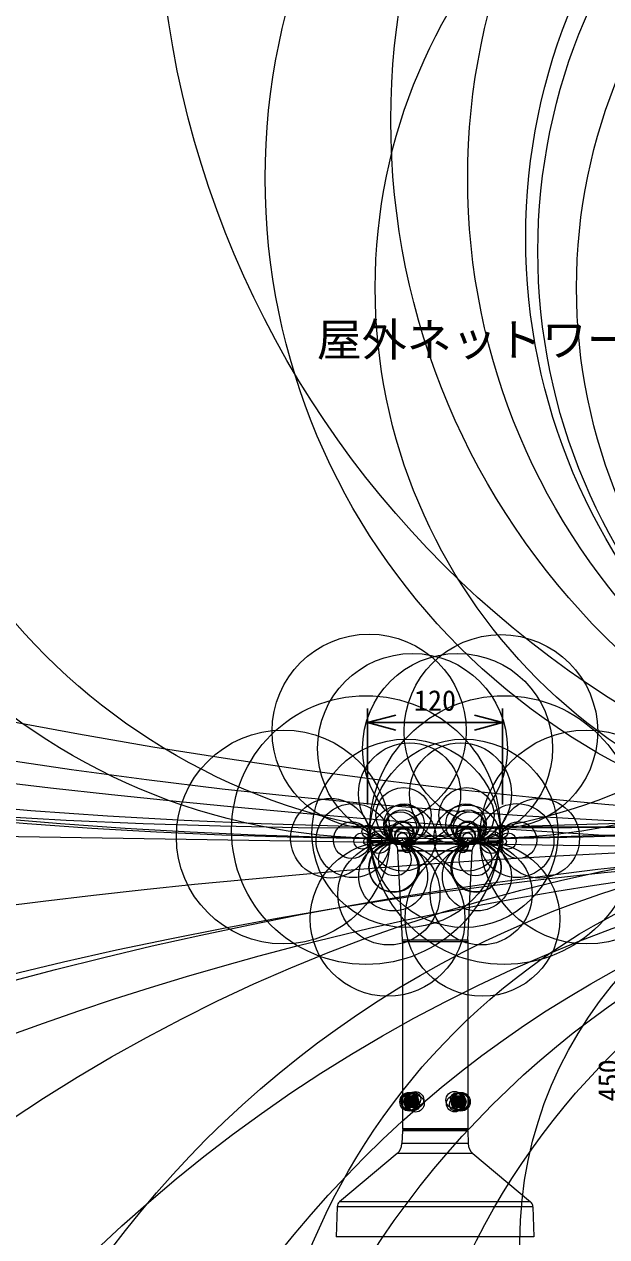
# Model space of a CAD drawing. Units: millimetres, scale not verified. Extents: x -11544 to 11819, y -1356 to 23431.
# Drawn here: x -61.5 to -9.7, y 35.1 to 142.9 of the extents above; entities that cross this region are included whole.
import ezdxf
from ezdxf.enums import TextEntityAlignment as Align

# ---------------------------------------------------------------- set-up
doc = ezdxf.new("R2010")
doc.units = ezdxf.units.MM
doc.header["$LTSCALE"] = 0.125
for name, color, linetype in [('0-0_0', 7, 'Continuous'), ('0-1_MOJI1', 7, 'Continuous'), ('0-4_SUNPO', 7, 'Continuous')]:
    doc.layers.add(name, color=color, linetype=linetype)
doc.layers.add('0-5_GAIKEI', color=1, linetype='Continuous', lineweight=18)
doc.styles.add('ＭＳ ゴシック', font='')
doc.styles.get('ＭＳ ゴシック').set_extended_font_data('MS Gothic')

# ---------------------------------------------------------------- blocks, each defined once
blk = doc.blocks.new('_Open30')
at = {"layer": '0-0_0'}
blk.add_line((0, 0), (-1, 0), dxfattribs=at)
blk.add_lwpolyline([(-1, 0.26795), (0, 0), (-1, -0.26795)], dxfattribs=at)
blk = doc.blocks.new('D2')
at = {"layer": '0-4_SUNPO'}
for p, q in [((33.5171, 195.0282), (33.5171, 203.5604)), ((45.5171, 195.0282), (45.5171, 203.5604)), ((36.0171, 202.3104), (43.0171, 202.3104))]:
    blk.add_line(p, q, dxfattribs=at)
at = {"layer": '0-4_SUNPO', "xscale": 2.5, "yscale": 2.5, "rotation": 180}
blk.add_blockref('_Open30', (33.5171, 202.3104), dxfattribs=at)
at = {"layer": '0-4_SUNPO', "xscale": 2.5, "yscale": 2.5}
blk.add_blockref('_Open30', (45.5171, 202.3104), dxfattribs=at)
at = {"layer": '0-4_SUNPO', "style": 'ＭＳ ゴシック'}
blk.add_text('120', height=1.833, dxfattribs=at).set_placement((37.6421, 202.8104), align=Align.BOTTOM_LEFT)
blk = doc.blocks.new('D5')
at = {"layer": '0-4_SUNPO'}
for p, q in [((47.2205, 193.0198), (58.1595, 193.0198)), ((56.9095, 190.5198), (56.9095, 150.5051)), ((41.5171, 148.0051), (58.1595, 148.0051))]:
    blk.add_line(p, q, dxfattribs=at)
at = {"layer": '0-4_SUNPO', "xscale": 2.5, "yscale": 2.5}
for p, rotation in [((56.9095, 193.0198), 90), ((56.9095, 148.0051), 270)]:
    blk.add_blockref('_Open30', p, dxfattribs=dict(at, rotation=rotation))
at = {"layer": '0-4_SUNPO', "style": 'ＭＳ ゴシック'}
blk.add_text('450', height=1.833, rotation=90, dxfattribs=at).set_placement((56.4095, 168.6375), align=Align.BOTTOM_LEFT)

msp = doc.modelspace()

# ---------------------------------------------------------------- linework, layer by layer
at = {"layer": '0-5_GAIKEI', "color": 7}
for p, q in [((-30.9726, 71.4106), (-30.9422, 70.5401)), ((-19.0199, 71.4991), (-30.9253, 71.4991)), ((-18.9726, 71.4106), (-19.003, 70.5401)), ((-30.9422, 70.54), (-30.9364, 70.3728)), ((-21.122, 70.0873), (-21.4425, 70.0755)), ((-19.003, 70.5401), (-19.0089, 70.3728)), ((-18.9971, 70.7101), (-18.9971, 70.7114)), ((-28.2746, 69.4178), (-28.2746, 69.4885)), ((-27.8781, 61.4829), (-28.2744, 69.4079)), ((-22.0671, 61.4829), (-21.6709, 69.4079)), ((-21.6706, 69.4178), (-21.6706, 69.4885)), ((-27.8744, 61.333), (-27.8744, 44.7012)), ((-22.0709, 61.333), (-22.0709, 44.7012)), ((-27.876, 44.5029), (-27.9151, 43.3821)), ((-27.8744, 44.7012), (-27.7726, 44.5994)), ((-22.0709, 44.7012), (-22.1726, 44.5994)), ((-22.0693, 44.5029), (-22.0301, 43.3821)), ((-28.3431, 42.5047), (-33.4619, 38.2095)), ((-21.6022, 42.5047), (-16.4834, 38.2095)), ((-33.6759, 37.7708), (-33.7691, 35.0998)), ((-16.2694, 37.7708), (-16.1761, 35.0998))]:
    msp.add_line(p, q, dxfattribs=at)
at = {"layer": '0-5_GAIKEI'}
for p, q in [((-30.6761, 71.5141), (-19.2692, 71.5141)), ((-30.6761, 71.4991), (-30.6761, 71.5141)), ((-30.6162, 71.5141), (-30.6162, 71.4991)), ((-28.9726, 71.4991), (-28.9726, 71.4106)), ((-28.9726, 71.4106), (-28.9411, 70.5087)), ((-20.9726, 71.4106), (-28.9726, 71.4106)), ((-28.9154, 71.5141), (-28.9154, 71.4991)), ((-21.0299, 71.5141), (-21.0299, 71.4991)), ((-20.9726, 71.4106), (-21.0041, 70.5087)), ((-20.9726, 71.4991), (-20.9726, 71.4106)), ((-19.3291, 71.5141), (-19.3291, 71.4991)), ((-19.2692, 71.5141), (-19.2692, 71.4991)), ((-30.7457, 70.347), (-28.9446, 70.3155)), ((-28.9735, 70.2047), (-28.9715, 70.316)), ((-27.8709, 70.2968), (-28.9446, 70.3155)), ((-27.8674, 70.4899), (-28.9411, 70.5087)), ((-22.4374, 70.0453), (-22.4425, 70.2384)), ((-22.0779, 70.4899), (-21.0041, 70.5087)), ((-22.0744, 70.2968), (-21.0006, 70.3155)), ((-19.1995, 70.347), (-21.0006, 70.3155)), ((-20.9718, 70.2047), (-20.9737, 70.316)), ((-28.2746, 69.4178), (-25.8221, 69.4179)), ((-28.2744, 69.4079), (-25.8221, 69.4079)), ((-27.5087, 70.0453), (-27.5085, 70.0453)), ((-25.8221, 69.4079), (-24.9726, 69.4082)), ((-24.124, 69.4079), (-24.9726, 69.4082)), ((-24.124, 69.4078), (-21.6709, 69.4079)), ((-24.1239, 69.4178), (-21.6706, 69.4178)), ((-22.4366, 70.0453), (-22.4368, 70.0453)), ((-27.8781, 61.4829), (-22.0671, 61.4829)), ((-27.8744, 61.333), (-22.0709, 61.333)), ((-27.4136, 47.5247), (-27.0952, 47.5247)), ((-26.9936, 47.4997), (-26.9891, 47.4997)), ((-26.9891, 47.5997), (-26.9183, 47.5997)), ((-22.9562, 47.5997), (-23.0269, 47.5997)), ((-22.9516, 47.4997), (-22.9562, 47.4997)), ((-22.5317, 47.5247), (-22.85, 47.5247)), ((-27.729, 47.0994), (-27.729, 47.1046)), ((-27.449, 47.3305), (-27.5905, 47.215)), ((-27.5905, 47.215), (-27.5905, 46.9839)), ((-27.5905, 47.215), (-27.3782, 47.215)), ((-27.5905, 46.9839), (-27.449, 46.8683)), ((-27.5905, 46.9839), (-27.3782, 46.9839)), ((-27.3075, 47.215), (-27.449, 47.3305)), ((-27.449, 46.8683), (-27.3075, 46.9839)), ((-27.4136, 46.6742), (-27.0952, 46.6742)), ((-27.3429, 47.2438), (-27.3782, 47.215)), ((-27.3782, 47.215), (-27.3782, 46.9839)), ((-27.3782, 46.9839), (-27.3429, 46.955)), ((-27.3075, 46.9839), (-27.3075, 47.215)), ((-26.9936, 46.6992), (-26.9891, 46.6992)), ((-26.9891, 46.5991), (-26.9183, 46.5991)), ((-22.9562, 46.5991), (-23.0269, 46.5991)), ((-22.9516, 46.6992), (-22.9562, 46.6992)), ((-22.5316, 46.6742), (-22.85, 46.6742)), ((-22.4963, 47.3305), (-22.6378, 47.215)), ((-22.6378, 47.215), (-22.6378, 46.9839)), ((-22.6378, 46.9839), (-22.4963, 46.8683)), ((-22.567, 47.215), (-22.6024, 47.2438)), ((-22.6024, 46.955), (-22.567, 46.9839)), ((-22.3548, 47.215), (-22.567, 47.215)), ((-22.567, 46.9839), (-22.567, 47.215)), ((-22.3548, 46.9839), (-22.567, 46.9839)), ((-22.3548, 47.215), (-22.4963, 47.3305)), ((-22.4963, 46.8683), (-22.3548, 46.9839)), ((-22.3548, 46.9839), (-22.3548, 47.215)), ((-22.2163, 47.0994), (-22.2163, 47.0943)), ((-22.0693, 44.5029), (-27.876, 44.5029)), ((-22.0726, 44.6994), (-27.8726, 44.6994)), ((-22.1692, 44.5994), (-27.7761, 44.5994)), ((-22.0301, 43.3821), (-27.9151, 43.3821)), ((-21.6022, 42.5047), (-28.3431, 42.5047)), ((-16.2694, 37.7708), (-33.6759, 37.7708)), ((-16.4834, 38.2095), (-33.4619, 38.2095)), ((-16.1761, 35.0998), (-33.7691, 35.0998))]:
    msp.add_line(p, q, dxfattribs=at)
for centre, radius in [((137.4109, 11750.2013), 11681.2817), ((39.9571, 932.4697), 863.1113), ((-30.2167, 606.8171), 535.408), ((-19.7288, 606.6086), 535.1995), ((17.5801, 606.8171), 535.408), ((38.0741, 606.6086), 535.1995), ((-26.4663, 522.5218), 452.0462), ((-23.4791, 522.5081), 452.0324), ((37.2431, 156.2534), 86.8969), ((35.9732, 134.349), 64.8771), ((18.8279, 129.1948), 58.898), ((36.8265, 129.1949), 58.898), ((-29.5777, 126.0072), 55.4848), ((-20.3676, 126.0116), 55.4892), ((36.8245, 123.9021), 53.731), ((36.8227, 122.7003), 52.6549), ((18.8794, 119.4654), 49.1684), ((36.775, 119.4654), 49.1685), ((-30.827, 80.039), 8.6297), ((-19.118, 80.0152), 8.6059), ((-26.978, 78.5094), 8.4407), ((-22.9673, 78.5095), 8.4408), ((-31.1117, 71.248), 11.9466), ((-18.8336, 71.248), 11.9466), ((-38.4664, 70.6356), 9.5027), ((-11.4786, 70.6356), 9.503), ((-27.547, 70.961), 8.3704), ((-22.3983, 70.961), 8.3703), ((-27.7743, 72.5778), 2.4559), ((-22.171, 72.5778), 2.4559), ((-34.2732, 70.5222), 3.5431), ((-32.259, 70.3152), 3.2871), ((-27.8162, 70.5408), 2.9361), ((-22.129, 70.5408), 2.9361), ((-17.6861, 70.3152), 3.2872), ((-15.6721, 70.5222), 3.5431), ((-27.879, 71.5894), 1.462), ((-22.0662, 71.5894), 1.462), ((-32.3744, 70.3628), 1.6377), ((-30.893, 71.1133), 0.5754), ((-29.9825, 70.1766), 1.0063), ((-27.9105, 71.0895), 0.961), ((-27.9059, 70.78), 0.6516), ((-22.0348, 71.0895), 0.961), ((-22.0394, 70.78), 0.6516), ((-19.9627, 70.1766), 1.0063), ((-19.0523, 71.1134), 0.5754), ((-17.5709, 70.3628), 1.6377), ((19.3493, -76.2734), 146.8143), ((36.4022, -62.1442), 132.6849), ((18.8348, -20.3221), 90.6691), ((36.8099, -25.936), 96.283), ((36.8946, -9.9559), 80.3027), ((18.4087, 11.6688), 58.8672), ((-29.1895, 63.3532), 6.876), ((-31.4607, 70.2745), 0.7197), ((-28.6936, 67.1312), 3.0656), ((-31.0288, 70.2259), 0.2851), ((-30.8229, 70.197), 0.0772), ((-28.6198, 67.9544), 2.2391), ((-30.7672, 70.1863), 0.0205), ((-30.7502, 70.1816), 0.00283), ((-30.748, 70.1802), 0.00019), ((-30.2373, 70.3709), 0.5091), ((-30.6958, 70.3467), 0.05), ((-30.7451, 70.3467), 0.00067), ((-29.2153, 70.1201), 0.2371), ((-29.0109, 70.0992), 0.0315), ((-28.9816, 70.0943), 0.00188), ((-28.9801, 70.0937), 0.0002), ((37.1606, 4.8971), 65.6394), ((-27.8773, 70.5731), 0.4427), ((-27.5642, 69.8254), 0.368), ((-27.6848, 70.1434), 0.028), ((-20.7558, 63.3532), 6.8759), ((-21.2517, 67.1312), 3.0656), ((-21.3255, 67.9544), 2.2391), ((-22.381, 69.8254), 0.368), ((-22.068, 70.5731), 0.4427), ((-22.2605, 70.1434), 0.028), ((-20.7299, 70.1201), 0.2371), ((-20.9344, 70.0992), 0.0315), ((-20.9636, 70.0943), 0.00188), ((-20.9652, 70.0937), 0.0002), ((-19.7079, 70.3709), 0.5091), ((-19.2495, 70.3467), 0.05), ((-18.4846, 70.2745), 0.7197), ((-18.9164, 70.2259), 0.2851), ((-19.2002, 70.3467), 0.00067), ((-19.1223, 70.197), 0.0772), ((-19.1781, 70.1863), 0.0205), ((-19.195, 70.1816), 0.00283), ((-19.1973, 70.1802), 0.00019), ((18.2294, 34.6954), 35.6482), ((29.8362, -319.4249), 388.9165), ((30.674, -202.7527), 272.2412), ((-27.2614, 47.0994), 0.8374), ((-27.2061, 47.1304), 0.7742), ((-27.1933, 47.0582), 0.7579), ((-27.1777, 47.0972), 0.5513), ((-27.1796, 47.102), 0.5493), ((-27.2957, 47.0508), 0.4245), ((-27.2978, 47.1494), 0.422), ((-27.3772, 47.2158), 0.3185), ((-27.0886, 47.2694), 0.5921), ((-27.4117, 47.2729), 0.2518), ((-27.0722, 46.9009), 0.5595), ((-27.031, 47.4089), 0.4413), ((-26.7009, 46.944), 0.763), ((-26.7222, 47.2644), 0.7397), ((-26.8447, 47.3303), 0.6006), ((-26.9605, 47.416), 0.4566), ((-27.0245, 47.4694), 0.3805), ((-27.0257, 47.4982), 0.3516), ((-23.2444, 47.2548), 0.763), ((-23.2231, 46.9344), 0.7397), ((-23.1005, 46.8685), 0.6006), ((-23.0502, 47.3613), 0.5416), ((-22.6838, 47.0994), 0.8374), ((-22.7392, 47.0684), 0.7742), ((-22.752, 47.1406), 0.7579), ((-22.8567, 46.9294), 0.5921), ((-22.873, 47.2979), 0.5595), ((-22.9185, 47.4326), 0.4173), ((-22.7676, 47.1016), 0.5513), ((-22.7656, 47.0968), 0.5493), ((-22.9338, 47.4733), 0.3801), ((-22.9193, 47.5003), 0.3496), ((-22.6495, 47.1481), 0.4245), ((-22.6474, 47.0495), 0.422), ((-22.5689, 47.2148), 0.3198), ((-22.5345, 47.2707), 0.2541), ((-22.5316, 47.2868), 0.2379), ((-27.3763, 46.9841), 0.3198), ((-27.4108, 46.9281), 0.2541), ((-27.4136, 46.9121), 0.2379), ((-27.0267, 46.7662), 0.4173), ((-26.895, 46.8376), 0.5416), ((-27.0115, 46.7256), 0.3801), ((-27.026, 46.6985), 0.3496), ((-22.9848, 46.7829), 0.4566), ((-22.9142, 46.79), 0.4413), ((-22.9207, 46.7295), 0.3805), ((-22.9196, 46.7006), 0.3516), ((-22.5681, 46.9831), 0.3185), ((-22.5336, 46.926), 0.2518)]:
    msp.add_circle(centre, radius, dxfattribs=at)
at = {"layer": '0-5_GAIKEI', "color": 7}
for centre, radius in [((-27.2364, 74.4723), 4.5398), ((-22.7089, 74.4724), 4.5399), ((-27.7227, 71.78), 1.804), ((-22.2226, 71.78), 1.804), ((-28.0549, 71.4141), 1.4667), ((-21.8904, 71.4141), 1.4667), ((-27.8273, 70.9666), 0.9839), ((-27.8235, 70.6721), 0.6894), ((-22.118, 70.9666), 0.9839), ((-22.1217, 70.6721), 0.6894), ((26.5681, -643.0718), 713.1818), ((30.4888, -286.843), 356.9315), ((-29.0737, 65.5781), 4.5422), ((-28.6556, 67.9149), 2.1683), ((-28.5587, 68.6233), 1.4533), ((-20.8716, 65.5781), 4.5421), ((-21.2896, 67.9149), 2.1683), ((-21.3866, 68.6233), 1.4533), ((-27.4244, 69.6422), 0.4141), ((-27.5035, 69.9331), 0.1126), ((-27.5097, 69.9809), 0.0644), ((-22.5209, 69.6422), 0.4141), ((-22.4418, 69.9331), 0.1126), ((-22.4356, 69.9809), 0.0644)]:
    msp.add_circle(centre, radius, dxfattribs=at)
for centre, radius, start, end in [((-30.8726, 71.414), 0.1001, 121.78833, 182), ((-19.0726, 71.414), 0.1001, 358, 58.21167), ((-30.7364, 70.3798), 0.2001, 182, 266.69114), ((-24.9726, 170.0734), 100.0602, 266.69114, 267.78203), ((-28.875, 69.4885), 0.6004, 359.99998, 87.77823), ((-24.8552, 176.8415), 106.8283, 267.86606, 268.04329), ((-21.0703, 69.4885), 0.6004, 92.22177, 180.00003), ((-24.9726, 170.0734), 100.0602, 272.20548, 273.30886), ((-19.2089, 70.3798), 0.2001, 273.30886, 357.99999), ((-28.0745, 69.4178), 0.2001, 179.99978, 182.86219), ((-24.9726, 170.0734), 100.0602, 268.54815, 271.45185), ((-21.8708, 69.4178), 0.2001, 357.1376, 0), ((-30.8762, 61.333), 3.0018, 0, 2.8624), ((-19.0691, 61.333), 3.0018, 177.1376, 180), ((-27.7761, 44.4994), 0.1, 90, 178), ((-22.1692, 44.4994), 0.1, 2, 90), ((-29.1144, 43.4239), 1.2, 310, 358), ((-20.8309, 43.4239), 1.2, 182, 230), ((-33.0762, 37.7498), 0.6, 130, 178), ((-16.869, 37.7498), 0.6, 2, 50)]:
    msp.add_arc(centre, radius, start, end, dxfattribs=at)
at = {"layer": '0-5_GAIKEI'}
for centre, radius, start, end in [((-30.5703, 71.5013), 0.1049, 172.98021, 181.20022), ((-25.4729, 71.414), 0.1001, 89.07208, 90), ((-24.4723, 71.414), 0.1001, 90, 90.92792), ((-19.375, 71.5013), 0.1049, 358.79978, 7.01979), ((-30.7422, 70.5471), 0.2001, 182, 269), ((-23.206, 270.6436), 200.5219, 267.84691, 268.11041), ((-23.238, 269.604), 199.4818, 268.10975, 268.35239), ((-24.2753, 224.9834), 154.85, 268.26138, 268.41581), ((-27.8744, 70.0967), 0.2001, 21.80479, 89), ((-27.8744, 70.0897), 0.4002, 21.80479, 89), ((-27.5036, 70.2453), 0.2, 201.78243, 268.5386), ((-27.5028, 70.2454), 0.2001, 201.80479, 268.54815), ((-24.9726, 170.0664), 99.8601, 268.54815, 271.45185), ((-22.0709, 70.0897), 0.4002, 91, 158.19521), ((-22.4425, 70.2454), 0.2001, 271.45185, 338.19521), ((-22.4417, 70.2453), 0.2, 271.46145, 338.21753), ((-22.0709, 70.0967), 0.2001, 91, 158.19521), ((-25.6699, 224.9834), 154.85, 271.58419, 271.73862), ((-26.715, 269.8571), 199.7351, 271.64772, 271.89006), ((-26.7393, 270.6436), 200.5219, 271.88959, 272.15309), ((-19.203, 70.5471), 0.2001, 271, 358), ((-24.9721, 141.5134), 72.1006, 267.37467, 269.32443), ((-25.0998, 337.7746), 268.3577, 269.84576, 270.02714), ((-24.8441, 336.7538), 267.3369, 269.97246, 270.15436), ((-24.9731, 141.512), 72.0991, 270.67489, 272.62535)]:
    msp.add_arc(centre, radius, start, end, dxfattribs=at)
for centre, major_axis, ratio, start_param, end_param in [((-28.3872, 71.414), (0, -0.1001), 0.974996, 3.12738354, 3.14159265), ((-28.0597, 71.414), (0, -0.1001), 0.88148, 3.12726194, 3.14159265), ((-26.0319, 71.414), (0, -0.1001), 0.714143, 3.12615395, 3.14159265), ((-23.9134, 71.414), (0, 0.1001), 0.714143, 0, 0.0154387), ((-22.4716, 71.414), (0, 0.1001), 0.714143, 0, 0.01475313), ((-21.8856, 71.414), (0, 0.1001), 0.88148, 0, 0.0148062), ((-21.5581, 71.414), (0, -0.1001), 0.974996, 3.14159265, 3.15580178), ((-30.7364, 70.3798), (-0.2, -0.007), 0.581677, 6.28318521, 7.81805965), ((-28.9411, 70.5156), (0.0035, 0.2001), 0.000609, 3.14159206, 4.67748772), ((-28.4957, 70.2755), (-0.0071, -0.2), 0.317936, 5.15103277, 6.28318569), ((-27.8674, 70.4969), (0.0035, 0.2001), 0.000609, 3.14159265, 4.67748771), ((-27.5028, 70.2454), (0.1858, 0.0743), 0.032405, 3.14159265, 4.69942536), ((-27.5028, 70.2454), (0.0051, 0.2001), 0.000885, 3.14159265, 4.67749361), ((-22.4425, 70.2454), (-0.1858, 0.0743), 0.032405, 1.58375995, 3.14159265), ((-22.0779, 70.4969), (-0.0035, 0.2001), 0.000609, 1.60569759, 3.14159265), ((-21.4495, 70.2755), (0.0071, -0.2), 0.317936, 6.2831853, 7.41533767), ((-21.0041, 70.5156), (-0.0035, 0.2001), 0.000609, 1.60569759, 3.14159265), ((-19.2089, 70.3798), (0.2, -0.007), 0.581677, 4.74831091, 6.28318531), ((-27.4136, 47.0994), (0, 0.4253), 0.707107, 3.14162913, 6.28322178), ((-26.9183, 47.0994), (0, 0.7505), 0.707107, 0.09952538, 0.96834183), ((-26.9891, 47.0994), (0, -0.5003), 0.707107, 3.14159265, 3.69640382), ((-27.0952, 47.0994), (0, -0.4253), 0.707107, 1.57079633, 3.14159265), ((-26.9891, 47.0994), (0, -0.5003), 0.707107, 1.57079633, 3.14159265), ((-26.9891, 47.0994), (0, -0.4002), 0.707107, 1.57079633, 3.14159265), ((-26.9183, 47.0994), (0, -0.5003), 0.707107, 1.57079633, 3.14159265), ((-23.0269, 47.0994), (0, 0.5003), 0.707107, 0, 1.57079633), ((-22.9562, 47.0994), (0, 0.5003), 0.707107, 0, 1.57079633), ((-22.9562, 47.0994), (0, 0.4002), 0.707107, 0, 1.57079633), ((-22.85, 47.0994), (0, 0.4253), 0.707107, 6.28318531, 7.85398163), ((-23.0269, 47.0994), (0, -0.7505), 0.707107, 2.17325081, 3.04206693), ((-22.9562, 47.0994), (0, 0.5003), 0.707107, 5.72837415, 6.28318531), ((-22.5316, 47.0994), (0, -0.4253), 0.707107, 3.14162913, 6.28322178), ((-22.4963, 47.0994), (0, -0.3752), 0.707107, 1.558207259990549, 7.841392567170132), ((-26.9183, 47.0994), (0, 0.7505), 0.707107, 2.17325081, 3.04206692), ((-26.9891, 47.0994), (0, 0.5003), 0.707107, 2.58678149, 3.14159265), ((-27.0952, 47.0994), (0, 0.4253), 0.707107, 3.14159265, 4.71238898), ((-26.9891, 47.0994), (0, 0.5003), 0.707107, 3.14159265, 4.71238898), ((-26.9891, 47.0994), (0, 0.4002), 0.707107, 3.14159265, 4.71238898), ((-26.9183, 47.0994), (0, 0.5003), 0.707107, 3.14159265, 4.71238898), ((-23.0269, 47.0994), (0, -0.5003), 0.707107, 4.71238898, 6.28318531), ((-22.9562, 47.0994), (0, -0.5003), 0.707107, 4.71238898, 6.28318531), ((-22.9562, 47.0994), (0, -0.4002), 0.707107, 4.71238898, 6.28318531), ((-22.85, 47.0994), (0, -0.4253), 0.707107, 4.71238898, 6.28318531), ((-23.0269, 47.0994), (0, -0.7505), 0.707107, 0.09952538, 0.96834183), ((-22.9562, 47.0994), (0, -0.5003), 0.707107, 0, 0.55481116)]:
    msp.add_ellipse(centre, major_axis=major_axis, ratio=ratio, start_param=start_param, end_param=end_param, dxfattribs=at)
msp.add_ellipse((-27.449, 47.0994), major_axis=(0, 0.3752), ratio=0.707107, dxfattribs=at)

# ---------------------------------------------------------------- block references
at = {"layer": '0-4_SUNPO'}
for name in ['D2', 'D5']:
    msp.add_blockref(name, (-64.4897, -121.5057), dxfattribs=at)

# ---------------------------------------------------------------- texts
at = {"layer": '0-1_MOJI1', "style": 'ＭＳ ゴシック'}
msp.add_text('屋外ネットワークカメラ（天井吊下げ金具付）', height=2.933, dxfattribs=at).set_placement((-35.4897, 112.4943), align=Align.BOTTOM_LEFT)

doc.saveas('drawing.dxf')
